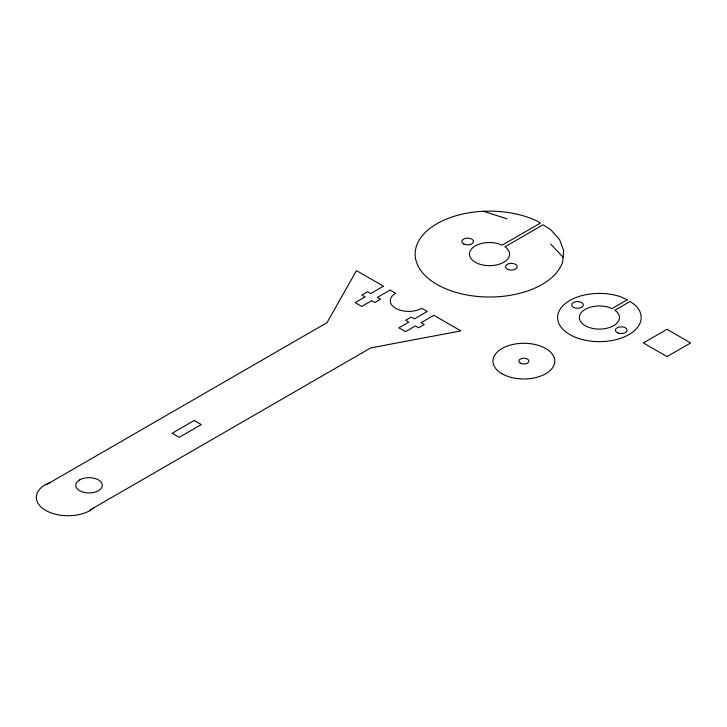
<?xml version="1.0" encoding="UTF-8"?>
<svg xmlns="http://www.w3.org/2000/svg" width="727" height="727" viewBox="0 0 727 727"><rect width="100%" height="100%" fill="white"/><g stroke="black" fill="none" stroke-linecap="round" stroke-linejoin="round"><path stroke-width="1.09" d="M94.128 507.61L90.475 510.363A31.706 18.302 0 0 1 45.637 510.363A31.706 18.302 0 0 1 45.637 484.473L50.399 482.364M46.192 484.791L327.023 322.652L356.475 270.617L383.511 286.22L370.743 293.59L367.553 291.745L361.882 295.026L365.072 296.87L355.149 302.596L361.764 306.421L371.688 300.687L374.887 302.532L380.557 299.251L377.368 297.416L390.126 290.046L395.652 293.226A18.429 10.641 0 0 0 395.652 308.284A18.429 10.641 0 0 0 421.715 308.284L427.24 311.465L414.472 318.835L411.282 316.999L405.611 320.271L408.801 322.116L398.878 327.841L405.493 331.666L415.417 325.932L418.616 327.777L424.286 324.506L421.097 322.661L433.855 315.291L460.891 330.894L370.752 347.906L89.921 510.036M483.428 211.275L506.901 218.8M550.63 244.054L563.098 257.276M563.661 250.551L562.716 261.747A74.381 42.938 0 0 1 463.744 294.353A74.381 42.938 0 0 1 425.313 232.422A74.381 42.938 0 0 1 537.626 221.317L540.388 223.08L502.175 245.144L497.968 243.6A20.056 11.577 0 0 0 469.524 253.087A20.056 11.577 0 0 0 494.696 265.282A20.056 11.577 0 0 0 505.928 247.453L504.929 246.826L543.087 224.797L550.675 229.623L559.554 239.592L563.661 250.551M79.661 479.893L77.553 481.474A13.259 7.652 0 0 0 79.661 490.716A13.259 7.652 0 0 0 95.664 491.934L98.409 490.716A13.259 7.652 0 0 0 98.409 479.893A13.259 7.652 0 0 0 79.661 479.893M194.191 420.497L172.135 433.237L179.224 437.327L201.279 424.595L194.191 420.497M627.319 299.76L612.052 308.584L607.854 307.039A20.056 11.577 0 0 0 579.401 316.527A20.056 11.577 0 0 0 604.582 328.713A20.056 11.577 0 0 0 615.805 310.883L614.815 310.265L630.155 301.405L635.571 305.467A41.784 24.127 0 0 1 606.636 341.29A41.784 24.127 0 0 1 558.227 313.346A41.784 24.127 0 0 1 620.276 296.643L627.319 299.76M667.013 329.286L643.377 342.935L667.013 356.584L690.65 342.935L667.013 329.286M573.794 307.512A5.852 3.381 0 0 0 583.281 305.467A5.852 3.381 0 0 0 575.466 301.75A5.852 3.381 0 0 0 573.794 307.512M618.323 333.084A5.852 3.381 0 0 0 627.092 330.158A5.852 3.381 0 0 0 618.323 327.232A5.852 3.381 0 0 0 618.323 333.084M508.446 269.644A5.852 3.381 0 0 0 517.215 266.718A5.852 3.381 0 0 0 508.446 263.792A5.852 3.381 0 0 0 508.446 269.644M463.917 244.081A5.852 3.381 0 0 0 473.404 242.027A5.852 3.381 0 0 0 465.589 238.311A5.852 3.381 0 0 0 463.917 244.081M502.003 373.751A30.925 17.848 0 0 0 553.729 365.754A30.925 17.848 0 0 0 515.861 343.889A30.925 17.848 0 0 0 502.003 373.751M520.323 363.182A5.016 2.899 0 0 0 528.711 361.882A5.016 2.899 0 0 0 522.568 358.338A5.016 2.899 0 0 0 520.323 363.182"/></g></svg>
